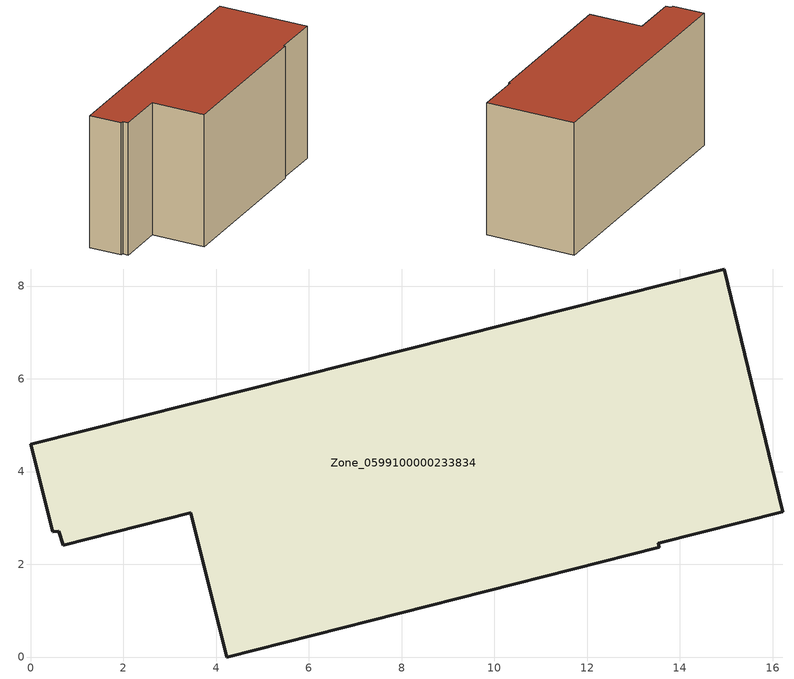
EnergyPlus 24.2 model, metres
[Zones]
Zone_0599100000233834
 floor ground (C_G): 3.45,3.11 0.7,2.41 0.61,2.71 0.48,2.71 0,4.59 14.95,8.37 16.22,3.13 13.53,2.45 13.55,2.36 4.23,0 z0
 wall outside (C_F): 0,4.59 0.48,2.71 0.61,2.71 0.7,2.41 3.45,3.11 4.23,0 13.55,2.36 13.53,2.45 16.22,3.13 14.95,8.37 0,4.59 z0:7.98
 roof outside (C_R): 0.7,2.41 3.45,3.11 4.23,0 13.55,2.36 13.53,2.45 16.22,3.13 14.95,8.37 0,4.59 0.48,2.71 0.61,2.71 z7.98
[BUILDING]
Pand.0599100000233834: North Axis=0; Terrain=City; Loads Convergence Tolerance Value=0.04; Temperature Convergence Tolerance Value=0.4; Solar Distribution=FullExterior; Maximum Number of Warmup Days=25; Minimum Number of Warmup Days=1
[Site:Location]
Rotterdam.The.Hague.AP_ZH_NLD Design_Conditions: Latitude=51.96; Longitude=4.45; Time Zone=1; Elevation=-4.5
[SITE:GROUNDTEMPERATURE:BUILDINGSURFACE]
18, 18, 18, 18, 18, 18, 18, 18, 18, 18, 18, 18
[MATERIAL] Thermal Absorptance=0.9; Solar Absorptance=0.7; Visible Absorptance=0.7
Name | Roughness | Thickness | Conductivity | Density | Specific Heat
G.TI.1975-1991 | MediumSmooth | 0.15 | 0.288461 | 540 | 1210
F.TI.1975-1991 | Rough | 0.3 | 0.230769 | 1920 | 840
R.TI.1975-1991 | MediumRough | 0.2 | 0.153846 | 1500 | 1000
[CONSTRUCTION]
C_G: G.TI.1975-1991
C_F: F.TI.1975-1991
C_R: R.TI.1975-1991
[ZONE]
Zone_0599100000233834: Type=1; Multiplier=1; Ceiling Height=Autocalculate; Volume=Autocalculate; Floor Area=autocalculate; Part of Total Floor Area=Yes
[ZONEINFILTRATION:DESIGNFLOWRATE]
Infil_Zone_0599100000233834: Zone or ZoneList or Space or SpaceList=Zone_0599100000233834; Schedule=AlwaysOn; Design Flow Rate Calculation Method=Flow/Area; Flow Rate per Floor Area=0.003; Constant Term Coefficient=1; Temperature Term Coefficient=0; Velocity Term Coefficient=0; Velocity Squared Term Coefficient=0
[HVACTEMPLATE:ZONE:IDEALLOADSAIRSYSTEM]
Zone_0599100000233834: Maximum Heating Supply Air Temperature=50; Minimum Cooling Supply Air Temperature=13; Maximum Heating Supply Air Humidity Ratio=0.0156; Minimum Cooling Supply Air Humidity Ratio=0.0077; Heating Limit=NoLimit; Cooling Limit=NoLimit; Dehumidification Control Type=ConstantSensibleHeatRatio; Cooling Sensible Heat Ratio=0.7; Dehumidification Setpoint=60; Humidification Control Type=None; Humidification Setpoint=30; Outdoor Air Method=None; Outdoor Air Flow Rate per Person=0.00944; Outdoor Air Flow Rate per Zone Floor Area=0; Outdoor Air Flow Rate per Zone=0; Demand Controlled Ventilation Type=None; Outdoor Air Economizer Type=NoEconomizer; Heat Recovery Type=None; Sensible Heat Recovery Effectiveness=0.7; Latent Heat Recovery Effectiveness=0.65
[ZONECONTROL:THERMOSTAT]
ThermostatControl_Zone_0599100000233834: Zone or ZoneList=Zone_0599100000233834; Control Type Schedule=DualSetpointControlType; Control 1=Thermostat_Zone_0599100000233834; Temperature Difference Between Cutout And Setpoint=0
[THERMOSTATSETPOINT:DUALSETPOINT]
Thermostat_Zone_0599100000233834: Heating Setpoint Temperature Schedule=HeatingSetpoint_Zone_0599100000233834; Cooling Setpoint Temperature Schedule=CoolingSetpoint_Zone_0599100000233834
[SCHEDULE:COMPACT]
HeatingSetpoint_Zone_0599100000233834: Through: 12/31, For: AllDays, Until: 24:00, 21
CoolingSetpoint_Zone_0599100000233834: Through: 12/31, For: AllDays, Until: 24:00, 24
DualSetpointControlType: Through: 12/31, For: AllDays, Until: 24:00, 4
AlwaysOn: Through: 12/31, For: AllDays, Until: 24:00, 1
